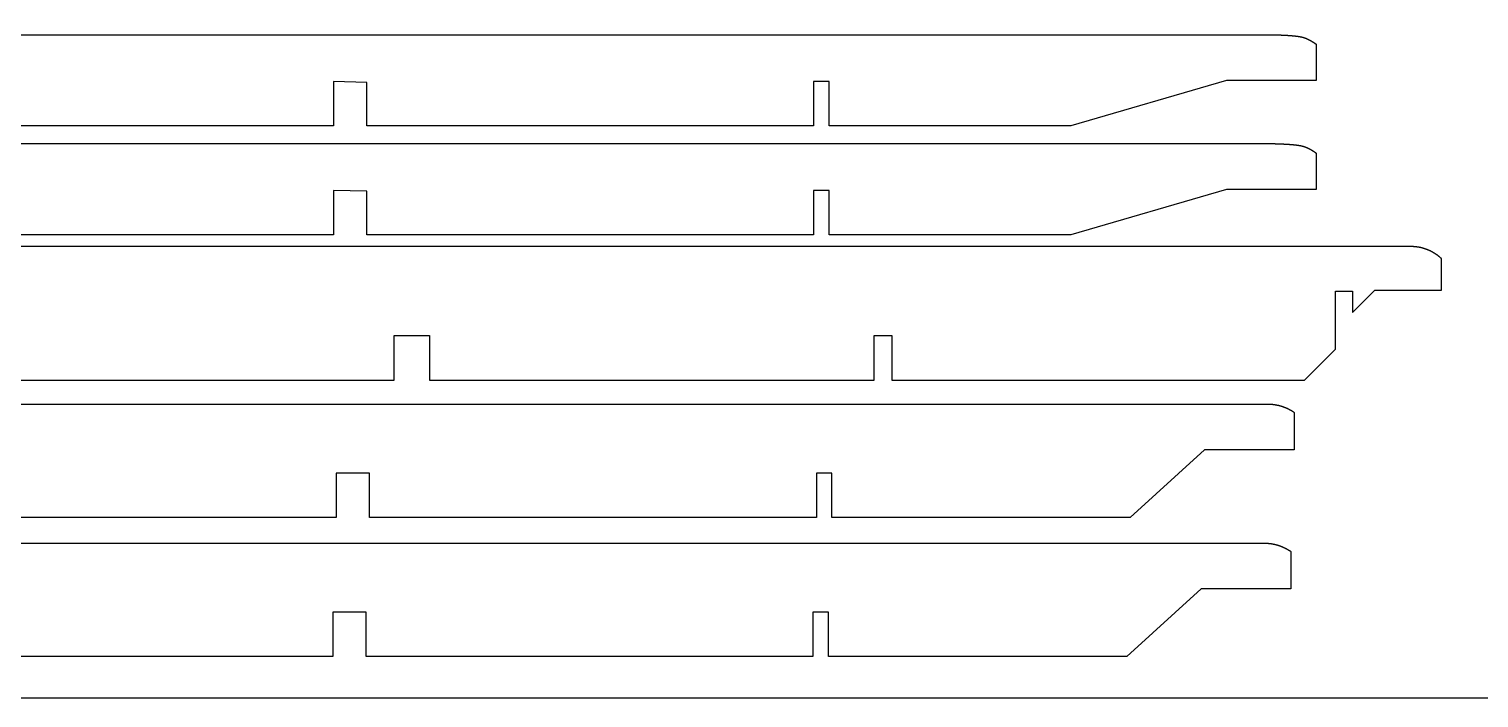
# Model space of a CAD drawing. Header units: inches. Extents: x -1514 to 1282, y -2074 to 286.
# Drawn here: x -535.99 to -503.37, y -668.26 to -653.21 of the extents above; entities that cross this region are included whole.
import ezdxf

# ---------------------------------------------------------------- set-up
doc = ezdxf.new("R2010")
doc.units = ezdxf.units.IN
doc.header["$LTSCALE"] = 0.1
doc.header["$MEASUREMENT"] = 0
doc.layers.add('pic', color=1, linetype='Continuous')

msp = doc.modelspace()

# ---------------------------------------------------------------- linework, layer by layer
at = {"color": 7, "linetype": 'Continuous', "lineweight": 25}
for points in [[(-570.3943, -653.34302), (-507.96514, -653.34302), (-507.96232, -653.3431), (-507.95987, -653.34318), (-507.95743, -653.34325), (-507.955, -653.34332), (-507.95257, -653.3434), (-507.95015, -653.34347), (-507.94773, -653.34354), (-507.94532, -653.34362), (-507.94292, -653.34369), (-507.94052, -653.34377), (-507.93813, -653.34384), (-507.93575, -653.34392), (-507.93337, -653.344), (-507.931, -653.34407), (-507.92863, -653.34415), (-507.92627, -653.34422), (-507.92391, -653.3443), (-507.92156, -653.34438), (-507.91922, -653.34445), (-507.91688, -653.34453), (-507.91455, -653.34461), (-507.91223, -653.34469), (-507.90991, -653.34476), (-507.90759, -653.34484), (-507.90528, -653.34492), (-507.90298, -653.345), (-507.90069, -653.34508), (-507.8984, -653.34516), (-507.89611, -653.34524), (-507.89383, -653.34531), (-507.89156, -653.34539), (-507.88929, -653.34547), (-507.88703, -653.34555), (-507.88478, -653.34563), (-507.88253, -653.34572), (-507.88029, -653.3458), (-507.87805, -653.34588), (-507.87582, -653.34596), (-507.87359, -653.34604), (-507.87137, -653.34612), (-507.86915, -653.3462), (-507.86695, -653.34629), (-507.86474, -653.34637), (-507.86254, -653.34645), (-507.86035, -653.34653), (-507.85817, -653.34662), (-507.85599, -653.3467), (-507.85381, -653.34678), (-507.85164, -653.34687), (-507.84948, -653.34695), (-507.84732, -653.34704), (-507.84517, -653.34712), (-507.84302, -653.34721), (-507.84088, -653.34729), (-507.83875, -653.34738), (-507.83662, -653.34746), (-507.83449, -653.34755), (-507.83237, -653.34763), (-507.83026, -653.34772), (-507.82815, -653.3478), (-507.82605, -653.34789), (-507.82395, -653.34798), (-507.82186, -653.34806), (-507.81978, -653.34815), (-507.8177, -653.34824), (-507.81562, -653.34833), (-507.81355, -653.34842), (-507.81149, -653.3485), (-507.80943, -653.34859), (-507.80738, -653.34868), (-507.80533, -653.34877), (-507.80329, -653.34886), (-507.80125, -653.34895), (-507.79922, -653.34904), (-507.7972, -653.34913), (-507.79518, -653.34922), (-507.79316, -653.34931), (-507.79115, -653.3494), (-507.78915, -653.34949), (-507.78715, -653.34958), (-507.78516, -653.34967), (-507.78317, -653.34976), (-507.78119, -653.34985), (-507.77921, -653.34994), (-507.77724, -653.35004), (-507.77527, -653.35013), (-507.77331, -653.35022), (-507.77135, -653.35031), (-507.7694, -653.35041), (-507.76746, -653.3505), (-507.76552, -653.35059), (-507.76358, -653.35069), (-507.76165, -653.35078), (-507.75973, -653.35088), (-507.75781, -653.35097), (-507.7559, -653.35107), (-507.75399, -653.35116), (-507.75208, -653.35126), (-507.75018, -653.35135), (-507.74829, -653.35145), (-507.7464, -653.35154), (-507.74452, -653.35164), (-507.74264, -653.35173), (-507.74077, -653.35183), (-507.7389, -653.35193), (-507.73704, -653.35202), (-507.73518, -653.35212), (-507.73333, -653.35222), (-507.73148, -653.35232), (-507.72964, -653.35241), (-507.7278, -653.35251), (-507.72597, -653.35261), (-507.72414, -653.35271), (-507.72232, -653.35281), (-507.7205, -653.35291), (-507.71869, -653.35301), (-507.71688, -653.35311), (-507.71508, -653.35321), (-507.71328, -653.35331), (-507.71149, -653.35341), (-507.7097, -653.35351), (-507.70792, -653.35361), (-507.70615, -653.35371), (-507.70437, -653.35381), (-507.70261, -653.35391), (-507.70084, -653.35401), (-507.69909, -653.35411), (-507.69733, -653.35422), (-507.69558, -653.35432), (-507.69384, -653.35442), (-507.6921, -653.35452), (-507.69037, -653.35463), (-507.68864, -653.35473), (-507.68692, -653.35483), (-507.6852, -653.35494), (-507.68349, -653.35504), (-507.68178, -653.35515), (-507.68007, -653.35525), (-507.67837, -653.35536), (-507.67668, -653.35546), (-507.67499, -653.35557), (-507.6733, -653.35567), (-507.67162, -653.35578), (-507.66995, -653.35588), (-507.66827, -653.35599), (-507.66661, -653.35609), (-507.66495, -653.3562), (-507.66329, -653.35631), (-507.66164, -653.35642), (-507.65999, -653.35652), (-507.65835, -653.35663), (-507.65671, -653.35674), (-507.65507, -653.35685), (-507.65345, -653.35695), (-507.65182, -653.35706), (-507.6502, -653.35717), (-507.64859, -653.35728), (-507.64698, -653.35739), (-507.64537, -653.3575), (-507.64377, -653.35761), (-507.64217, -653.35772), (-507.64058, -653.35783), (-507.63899, -653.35794), (-507.63741, -653.35805), (-507.63583, -653.35816), (-507.63426, -653.35827), (-507.63269, -653.35838), (-507.63112, -653.3585), (-507.62956, -653.35861), (-507.628, -653.35872), (-507.62645, -653.35883), (-507.6249, -653.35894), (-507.62336, -653.35906), (-507.62182, -653.35917), (-507.62029, -653.35928), (-507.61876, -653.3594), (-507.61724, -653.35951), (-507.61571, -653.35962), (-507.6142, -653.35974), (-507.61269, -653.35985), (-507.61118, -653.35997), (-507.60968, -653.36008), (-507.60818, -653.3602), (-507.60668, -653.36031), (-507.60519, -653.36043), (-507.60371, -653.36055), (-507.60223, -653.36066), (-507.60075, -653.36078), (-507.59928, -653.36089), (-507.59781, -653.36101), (-507.59634, -653.36113), (-507.59488, -653.36125), (-507.59343, -653.36136), (-507.59198, -653.36148), (-507.59053, -653.3616), (-507.58908, -653.36172), (-507.58765, -653.36184), (-507.58621, -653.36196), (-507.58478, -653.36207), (-507.58335, -653.36219), (-507.58193, -653.36231), (-507.58051, -653.36243), (-507.5791, -653.36255), (-507.57769, -653.36267), (-507.57629, -653.36279), (-507.57488, -653.36291), (-507.57349, -653.36304), (-507.57209, -653.36316), (-507.57071, -653.36328), (-507.56932, -653.3634), (-507.56794, -653.36352), (-507.56656, -653.36364), (-507.56519, -653.36377), (-507.56382, -653.36389), (-507.56246, -653.36401), (-507.5611, -653.36414), (-507.55974, -653.36426), (-507.55839, -653.36438), (-507.55704, -653.36451), (-507.55569, -653.36463), (-507.55435, -653.36476), (-507.55302, -653.36488), (-507.55168, -653.36501), (-507.55036, -653.36513), (-507.54903, -653.36526), (-507.54771, -653.36538), (-507.54639, -653.36551), (-507.54508, -653.36563), (-507.54377, -653.36576), (-507.54247, -653.36589), (-507.54116, -653.36601), (-507.53987, -653.36614), (-507.53857, -653.36627), (-507.53728, -653.3664), (-507.536, -653.36652), (-507.53472, -653.36665), (-507.53344, -653.36678), (-507.53216, -653.36691), (-507.53089, -653.36704), (-507.52963, -653.36717), (-507.52836, -653.3673), (-507.5271, -653.36743), (-507.52585, -653.36756), (-507.5246, -653.36769), (-507.52335, -653.36782), (-507.5221, -653.36795), (-507.52086, -653.36808), (-507.51963, -653.36821), (-507.51839, -653.36834), (-507.51716, -653.36847), (-507.51594, -653.36861), (-507.51472, -653.36874), (-507.5135, -653.36887), (-507.51228, -653.369), (-507.51107, -653.36914), (-507.50986, -653.36927), (-507.50866, -653.3694), (-507.50746, -653.36954), (-507.50626, -653.36967), (-507.50507, -653.3698), (-507.50388, -653.36994), (-507.5027, -653.37007), (-507.50151, -653.37021), (-507.50033, -653.37034), (-507.49916, -653.37048), (-507.49799, -653.37061), (-507.49682, -653.37075), (-507.49566, -653.37089), (-507.49449, -653.37102), (-507.49334, -653.37116), (-507.49218, -653.3713), (-507.49103, -653.37143), (-507.48989, -653.37157), (-507.48874, -653.37171), (-507.4876, -653.37185), (-507.48646, -653.37199), (-507.48533, -653.37212), (-507.4842, -653.37226), (-507.48308, -653.3724), (-507.48195, -653.37254), (-507.48083, -653.37268), (-507.47972, -653.37282), (-507.4786, -653.37296), (-507.47749, -653.3731), (-507.47639, -653.37324), (-507.47528, -653.37338), (-507.47419, -653.37352), (-507.47309, -653.37366), (-507.472, -653.37381), (-507.47091, -653.37395), (-507.46982, -653.37409), (-507.46874, -653.37423), (-507.46766, -653.37438), (-507.46658, -653.37452), (-507.46551, -653.37466), (-507.46444, -653.3748), (-507.46337, -653.37495), (-507.46231, -653.37509), (-507.46125, -653.37524), (-507.46019, -653.37538), (-507.45914, -653.37553), (-507.45809, -653.37567), (-507.45704, -653.37582), (-507.45599, -653.37596), (-507.45495, -653.37611), (-507.45392, -653.37625), (-507.45288, -653.3764), (-507.45185, -653.37655), (-507.45082, -653.37669), (-507.44979, -653.37684), (-507.44877, -653.37699), (-507.44775, -653.37713), (-507.44674, -653.37728), (-507.44572, -653.37743), (-507.44471, -653.37758), (-507.44371, -653.37773), (-507.4427, -653.37788), (-507.4417, -653.37803), (-507.4407, -653.37817), (-507.43971, -653.37832), (-507.43872, -653.37847), (-507.43773, -653.37862), (-507.43674, -653.37878), (-507.43576, -653.37893), (-507.43478, -653.37908), (-507.4338, -653.37923), (-507.43283, -653.37938), (-507.43186, -653.37953), (-507.43089, -653.37968), (-507.42992, -653.37984), (-507.42896, -653.37999), (-507.428, -653.38014), (-507.42704, -653.38029), (-507.42609, -653.38045), (-507.42514, -653.3806), (-507.42419, -653.38076), (-507.42325, -653.38091), (-507.4223, -653.38106), (-507.42137, -653.38122), (-507.42043, -653.38137), (-507.41949, -653.38153), (-507.41856, -653.38168), (-507.41764, -653.38184), (-507.41671, -653.382), (-507.41579, -653.38215), (-507.41487, -653.38231), (-507.41395, -653.38247), (-507.41304, -653.38262), (-507.41212, -653.38278), (-507.41121, -653.38294), (-507.41031, -653.3831), (-507.4094, -653.38326), (-507.4085, -653.38341), (-507.40761, -653.38357), (-507.40671, -653.38373), (-507.40582, -653.38389), (-507.40493, -653.38405), (-507.40404, -653.38421), (-507.40315, -653.38437), (-507.40227, -653.38453), (-507.40139, -653.38469), (-507.40052, -653.38485), (-507.39964, -653.38501), (-507.39877, -653.38518), (-507.3979, -653.38534), (-507.39703, -653.3855), (-507.39617, -653.38566), (-507.39531, -653.38582), (-507.39445, -653.38599), (-507.39359, -653.38615), (-507.39274, -653.38631), (-507.39189, -653.38648), (-507.39104, -653.38664), (-507.39019, -653.38681), (-507.38935, -653.38697), (-507.3885, -653.38714), (-507.38767, -653.3873), (-507.38683, -653.38747), (-507.38599, -653.38763), (-507.38516, -653.3878), (-507.38433, -653.38796), (-507.38351, -653.38813), (-507.38268, -653.3883), (-507.38186, -653.38847), (-507.38104, -653.38863), (-507.38022, -653.3888), (-507.37941, -653.38897), (-507.3786, -653.38914), (-507.37779, -653.3893), (-507.37698, -653.38947), (-507.37617, -653.38964), (-507.37537, -653.38981), (-507.37457, -653.38998), (-507.37377, -653.39015), (-507.37297, -653.39032), (-507.37218, -653.39049), (-507.37139, -653.39066), (-507.3706, -653.39083), (-507.36981, -653.391), (-507.36903, -653.39118), (-507.36824, -653.39135), (-507.36746, -653.39152), (-507.36668, -653.39169), (-507.36591, -653.39187), (-507.36514, -653.39204), (-507.36436, -653.39221), (-507.36359, -653.39239), (-507.36283, -653.39256), (-507.36206, -653.39273), (-507.3613, -653.39291), (-507.36054, -653.39308), (-507.35978, -653.39326), (-507.35902, -653.39343), (-507.35827, -653.39361), (-507.35752, -653.39378), (-507.35677, -653.39396), (-507.35602, -653.39414), (-507.35527, -653.39431), (-507.35453, -653.39449), (-507.35379, -653.39467), (-507.35305, -653.39485), (-507.35231, -653.39502), (-507.35156, -653.3952), (-507.35083, -653.39538), (-507.3501, -653.39556), (-507.34937, -653.39574), (-507.34864, -653.39592), (-507.34791, -653.3961), (-507.34719, -653.39628), (-507.34647, -653.39646), (-507.34575, -653.39664), (-507.34503, -653.39682), (-507.34432, -653.397), (-507.3436, -653.39718), (-507.34289, -653.39736), (-507.34218, -653.39755), (-507.34147, -653.39773), (-507.34077, -653.39791), (-507.34006, -653.39809), (-507.33936, -653.39828), (-507.33866, -653.39846), (-507.33796, -653.39864), (-507.33726, -653.39883), (-507.33657, -653.39901), (-507.33588, -653.3992), (-507.33518, -653.39938), (-507.33449, -653.39957), (-507.33381, -653.39975), (-507.33312, -653.39994), (-507.33244, -653.40012), (-507.33176, -653.40031), (-507.33108, -653.40049), (-507.3304, -653.40068), (-507.32972, -653.40087), (-507.32904, -653.40106), (-507.32837, -653.40124), (-507.3277, -653.40143), (-507.32703, -653.40162), (-507.32636, -653.40181), (-507.3257, -653.402), (-507.32503, -653.40219), (-507.32437, -653.40237), (-507.32371, -653.40256), (-507.32305, -653.40275), (-507.32239, -653.40294), (-507.32173, -653.40313), (-507.32108, -653.40333), (-507.32043, -653.40352), (-507.31977, -653.40371), (-507.31912, -653.4039), (-507.31848, -653.40409), (-507.31783, -653.40428), (-507.31719, -653.40448), (-507.31654, -653.40467), (-507.3159, -653.40486), (-507.31526, -653.40505), (-507.31462, -653.40525), (-507.31399, -653.40544), (-507.31335, -653.40564), (-507.31271, -653.40583), (-507.31145, -653.40622), (-507.3102, -653.40661), (-507.30894, -653.407), (-507.3077, -653.4074), (-507.30646, -653.40779), (-507.30523, -653.40819), (-507.304, -653.40858), (-507.30278, -653.40898), (-507.30156, -653.40938), (-507.30035, -653.40978), (-507.29915, -653.41018), (-507.29795, -653.41058), (-507.29675, -653.41098), (-507.29556, -653.41139), (-507.29438, -653.41179), (-507.2932, -653.4122), (-507.29202, -653.41261), (-507.29086, -653.41301), (-507.28969, -653.41342), (-507.28853, -653.41383), (-507.28738, -653.41425), (-507.28623, -653.41466), (-507.28509, -653.41507), (-507.28395, -653.41549), (-507.28281, -653.4159), (-507.28168, -653.41632), (-507.28055, -653.41674), (-507.27943, -653.41716), (-507.27831, -653.41758), (-507.2772, -653.418), (-507.27609, -653.41842), (-507.27498, -653.41884), (-507.27388, -653.41926), (-507.27278, -653.41969), (-507.27169, -653.42012), (-507.2706, -653.42054), (-507.26952, -653.42097), (-507.26843, -653.4214), (-507.26735, -653.42183), (-507.26628, -653.42226), (-507.26521, -653.42269), (-507.26414, -653.42312), (-507.26308, -653.42356), (-507.26201, -653.42399), (-507.26096, -653.42443), (-507.2599, -653.42486), (-507.25885, -653.4253), (-507.2578, -653.42574), (-507.25675, -653.42618), (-507.25571, -653.42662), (-507.25467, -653.42706), (-507.25363, -653.4275), (-507.2526, -653.42794), (-507.25157, -653.42838), (-507.25054, -653.42883), (-507.24951, -653.42927), (-507.24849, -653.42972), (-507.24747, -653.43016), (-507.24645, -653.43061), (-507.24543, -653.43106), (-507.24441, -653.43151), (-507.2434, -653.43196), (-507.24239, -653.43241), (-507.24137, -653.43286), (-507.23937, -653.43377), (-507.23736, -653.43467), (-507.23536, -653.43559), (-507.23338, -653.4365), (-507.23287, -653.43673), (-507.23237, -653.43696), (-507.23136, -653.43743), (-507.22936, -653.43835), (-507.22736, -653.43929), (-507.22536, -653.44023), (-507.22336, -653.44117), (-507.22137, -653.44212), (-507.21937, -653.44307), (-507.21738, -653.44403), (-507.21539, -653.44499), (-507.2134, -653.44595), (-507.21142, -653.44692), (-507.20943, -653.4479), (-507.20745, -653.44887), (-507.20547, -653.44986), (-507.20349, -653.45085), (-507.20151, -653.45184), (-507.19954, -653.45283), (-507.19757, -653.45383), (-507.1956, -653.45484), (-507.19363, -653.45585), (-507.19166, -653.45686), (-507.1897, -653.45788), (-507.18774, -653.4589), (-507.18578, -653.45993), (-507.18382, -653.46096), (-507.18186, -653.46199), (-507.17991, -653.46303), (-507.17796, -653.46408), (-507.17601, -653.46512), (-507.17406, -653.46618), (-507.17212, -653.46723), (-507.17018, -653.46829), (-507.16824, -653.46936), (-507.1663, -653.47043), (-507.16436, -653.4715), (-507.16243, -653.47258), (-507.1605, -653.47366), (-507.15857, -653.47475), (-507.15664, -653.47584), (-507.15472, -653.47693), (-507.1528, -653.47803), (-507.15088, -653.47914), (-507.14896, -653.48024), (-507.14705, -653.48135), (-507.14513, -653.48247), (-507.14322, -653.48359), (-507.14132, -653.48471), (-507.13941, -653.48584), (-507.13751, -653.48697), (-507.13561, -653.48811), (-507.13371, -653.48925), (-507.13181, -653.49039), (-507.12992, -653.49154), (-507.12803, -653.4927), (-507.12614, -653.49385), (-507.12426, -653.49501), (-507.12238, -653.49618), (-507.1205, -653.49735), (-507.11862, -653.49852), (-507.11674, -653.4997), (-507.11487, -653.50088), (-507.113, -653.50206), (-507.11113, -653.50325), (-507.10927, -653.50445), (-507.10741, -653.50564), (-507.10555, -653.50685), (-507.10369, -653.50805), (-507.10184, -653.50926), (-507.09999, -653.51047), (-507.09814, -653.51169), (-507.09629, -653.51291), (-507.09445, -653.51414), (-507.09261, -653.51537), (-507.09077, -653.5166), (-507.08894, -653.51784), (-507.08711, -653.51908), (-507.08528, -653.52032), (-507.08345, -653.52157), (-507.08163, -653.52282), (-507.07981, -653.52408), (-507.07799, -653.52534), (-507.07617, -653.52661), (-507.07436, -653.52787), (-507.07255, -653.52915), (-507.07075, -653.53042), (-507.06894, -653.5317), (-507.06714, -653.53299), (-507.06535, -653.53427), (-507.06355, -653.53557), (-507.06176, -653.53686), (-507.05997, -653.53816), (-507.05819, -653.53946), (-507.0564, -653.54077), (-507.05462, -653.54208), (-507.05285, -653.5434), (-507.05107, -653.54471), (-507.0493, -653.54604), (-507.04754, -653.54736), (-507.04577, -653.54869), (-507.03412, -653.55751), (-507.03412, -654.37302), (-509.05555, -654.37302), (-512.5543, -655.39302), (-517.99051, -655.39302), (-517.99051, -654.39302), (-518.34051, -654.39302), (-518.34051, -655.39302), (-528.39051, -655.39302), (-528.39051, -654.41277), (-529.14051, -654.39366), (-529.14051, -655.39302), (-539.00475, -655.39302)], [(-570.3943, -655.7917), (-507.96514, -655.7917), (-507.96232, -655.79179), (-507.95987, -655.79186), (-507.95743, -655.79193), (-507.955, -655.79201), (-507.95257, -655.79208), (-507.95015, -655.79215), (-507.94773, -655.79223), (-507.94532, -655.7923), (-507.94292, -655.79238), (-507.94052, -655.79245), (-507.93813, -655.79253), (-507.93575, -655.7926), (-507.93337, -655.79268), (-507.931, -655.79275), (-507.92863, -655.79283), (-507.92627, -655.79291), (-507.92391, -655.79298), (-507.92156, -655.79306), (-507.91922, -655.79314), (-507.91688, -655.79321), (-507.91455, -655.79329), (-507.91223, -655.79337), (-507.90991, -655.79345), (-507.90759, -655.79352), (-507.90528, -655.7936), (-507.90298, -655.79368), (-507.90069, -655.79376), (-507.8984, -655.79384), (-507.89611, -655.79392), (-507.89383, -655.794), (-507.89156, -655.79408), (-507.88929, -655.79416), (-507.88703, -655.79424), (-507.88478, -655.79432), (-507.88253, -655.7944), (-507.88029, -655.79448), (-507.87805, -655.79456), (-507.87582, -655.79464), (-507.87359, -655.79472), (-507.87137, -655.7948), (-507.86915, -655.79489), (-507.86695, -655.79497), (-507.86474, -655.79505), (-507.86254, -655.79513), (-507.86035, -655.79522), (-507.85817, -655.7953), (-507.85599, -655.79538), (-507.85381, -655.79547), (-507.85164, -655.79555), (-507.84948, -655.79563), (-507.84732, -655.79572), (-507.84517, -655.7958), (-507.84302, -655.79589), (-507.84088, -655.79597), (-507.83875, -655.79606), (-507.83662, -655.79614), (-507.83449, -655.79623), (-507.83237, -655.79631), (-507.83026, -655.7964), (-507.82815, -655.79649), (-507.82605, -655.79657), (-507.82395, -655.79666), (-507.82186, -655.79675), (-507.81978, -655.79683), (-507.8177, -655.79692), (-507.81562, -655.79701), (-507.81355, -655.7971), (-507.81149, -655.79719), (-507.80943, -655.79727), (-507.80738, -655.79736), (-507.80533, -655.79745), (-507.80329, -655.79754), (-507.80125, -655.79763), (-507.79922, -655.79772), (-507.7972, -655.79781), (-507.79518, -655.7979), (-507.79316, -655.79799), (-507.79115, -655.79808), (-507.78915, -655.79817), (-507.78715, -655.79826), (-507.78516, -655.79835), (-507.78317, -655.79844), (-507.78119, -655.79854), (-507.77921, -655.79863), (-507.77724, -655.79872), (-507.77527, -655.79881), (-507.77331, -655.7989), (-507.77135, -655.799), (-507.7694, -655.79909), (-507.76746, -655.79918), (-507.76552, -655.79928), (-507.76358, -655.79937), (-507.76165, -655.79946), (-507.75973, -655.79956), (-507.75781, -655.79965), (-507.7559, -655.79975), (-507.75399, -655.79984), (-507.75208, -655.79994), (-507.75018, -655.80003), (-507.74829, -655.80013), (-507.7464, -655.80022), (-507.74452, -655.80032), (-507.74264, -655.80042), (-507.74077, -655.80051), (-507.7389, -655.80061), (-507.73704, -655.80071), (-507.73518, -655.8008), (-507.73333, -655.8009), (-507.73148, -655.801), (-507.72964, -655.8011), (-507.7278, -655.8012), (-507.72597, -655.80129), (-507.72414, -655.80139), (-507.72232, -655.80149), (-507.7205, -655.80159), (-507.71869, -655.80169), (-507.71688, -655.80179), (-507.71508, -655.80189), (-507.71328, -655.80199), (-507.71149, -655.80209), (-507.7097, -655.80219), (-507.70792, -655.80229), (-507.70615, -655.80239), (-507.70437, -655.80249), (-507.70261, -655.80259), (-507.70084, -655.8027), (-507.69909, -655.8028), (-507.69733, -655.8029), (-507.69558, -655.803), (-507.69384, -655.8031), (-507.6921, -655.80321), (-507.69037, -655.80331), (-507.68864, -655.80341), (-507.68692, -655.80352), (-507.6852, -655.80362), (-507.68349, -655.80372), (-507.68178, -655.80383), (-507.68007, -655.80393), (-507.67837, -655.80404), (-507.67668, -655.80414), (-507.67499, -655.80425), (-507.6733, -655.80435), (-507.67162, -655.80446), (-507.66995, -655.80457), (-507.66827, -655.80467), (-507.66661, -655.80478), (-507.66495, -655.80488), (-507.66329, -655.80499), (-507.66164, -655.8051), (-507.65999, -655.80521), (-507.65835, -655.80531), (-507.65671, -655.80542), (-507.65507, -655.80553), (-507.65345, -655.80564), (-507.65182, -655.80575), (-507.6502, -655.80585), (-507.64859, -655.80596), (-507.64698, -655.80607), (-507.64537, -655.80618), (-507.64377, -655.80629), (-507.64217, -655.8064), (-507.64058, -655.80651), (-507.63899, -655.80662), (-507.63741, -655.80673), (-507.63583, -655.80684), (-507.63426, -655.80695), (-507.63269, -655.80707), (-507.63112, -655.80718), (-507.62956, -655.80729), (-507.628, -655.8074), (-507.62645, -655.80751), (-507.6249, -655.80763), (-507.62336, -655.80774), (-507.62182, -655.80785), (-507.62029, -655.80797), (-507.61876, -655.80808), (-507.61724, -655.80819), (-507.61571, -655.80831), (-507.6142, -655.80842), (-507.61269, -655.80854), (-507.61118, -655.80865), (-507.60968, -655.80877), (-507.60818, -655.80888), (-507.60668, -655.809), (-507.60519, -655.80911), (-507.60371, -655.80923), (-507.60223, -655.80934), (-507.60075, -655.80946), (-507.59928, -655.80958), (-507.59781, -655.80969), (-507.59634, -655.80981), (-507.59488, -655.80993), (-507.59343, -655.81005), (-507.59198, -655.81016), (-507.59053, -655.81028), (-507.58908, -655.8104), (-507.58765, -655.81052), (-507.58621, -655.81064), (-507.58478, -655.81076), (-507.58335, -655.81088), (-507.58193, -655.811), (-507.58051, -655.81112), (-507.5791, -655.81124), (-507.57769, -655.81136), (-507.57629, -655.81148), (-507.57488, -655.8116), (-507.57349, -655.81172), (-507.57209, -655.81184), (-507.57071, -655.81196), (-507.56932, -655.81208), (-507.56794, -655.81221), (-507.56656, -655.81233), (-507.56519, -655.81245), (-507.56382, -655.81257), (-507.56246, -655.8127), (-507.5611, -655.81282), (-507.55974, -655.81294), (-507.55839, -655.81307), (-507.55704, -655.81319), (-507.55569, -655.81331), (-507.55435, -655.81344), (-507.55302, -655.81356), (-507.55168, -655.81369), (-507.55036, -655.81381), (-507.54903, -655.81394), (-507.54771, -655.81406), (-507.54639, -655.81419), (-507.54508, -655.81432), (-507.54377, -655.81444), (-507.54247, -655.81457), (-507.54116, -655.8147), (-507.53987, -655.81482), (-507.53857, -655.81495), (-507.53728, -655.81508), (-507.536, -655.81521), (-507.53472, -655.81534), (-507.53344, -655.81546), (-507.53216, -655.81559), (-507.53089, -655.81572), (-507.52963, -655.81585), (-507.52836, -655.81598), (-507.5271, -655.81611), (-507.52585, -655.81624), (-507.5246, -655.81637), (-507.52335, -655.8165), (-507.5221, -655.81663), (-507.52086, -655.81676), (-507.51963, -655.81689), (-507.51839, -655.81702), (-507.51716, -655.81716), (-507.51594, -655.81729), (-507.51472, -655.81742), (-507.5135, -655.81755), (-507.51228, -655.81769), (-507.51107, -655.81782), (-507.50986, -655.81795), (-507.50866, -655.81808), (-507.50746, -655.81822), (-507.50626, -655.81835), (-507.50507, -655.81849), (-507.50388, -655.81862), (-507.5027, -655.81876), (-507.50151, -655.81889), (-507.50033, -655.81903), (-507.49916, -655.81916), (-507.49799, -655.8193), (-507.49682, -655.81943), (-507.49566, -655.81957), (-507.49449, -655.81971), (-507.49334, -655.81984), (-507.49218, -655.81998), (-507.49103, -655.82012), (-507.48989, -655.82025), (-507.48874, -655.82039), (-507.4876, -655.82053), (-507.48646, -655.82067), (-507.48533, -655.82081), (-507.4842, -655.82095), (-507.48308, -655.82108), (-507.48195, -655.82122), (-507.48083, -655.82136), (-507.47972, -655.8215), (-507.4786, -655.82164), (-507.47749, -655.82178), (-507.47639, -655.82192), (-507.47528, -655.82206), (-507.47419, -655.82221), (-507.47309, -655.82235), (-507.472, -655.82249), (-507.47091, -655.82263), (-507.46982, -655.82277), (-507.46874, -655.82292), (-507.46766, -655.82306), (-507.46658, -655.8232), (-507.46551, -655.82334), (-507.46444, -655.82349), (-507.46337, -655.82363), (-507.46231, -655.82377), (-507.46125, -655.82392), (-507.46019, -655.82406), (-507.45914, -655.82421), (-507.45809, -655.82435), (-507.45704, -655.8245), (-507.45599, -655.82464), (-507.45495, -655.82479), (-507.45392, -655.82494), (-507.45288, -655.82508), (-507.45185, -655.82523), (-507.45082, -655.82538), (-507.44979, -655.82552), (-507.44877, -655.82567), (-507.44775, -655.82582), (-507.44674, -655.82596), (-507.44572, -655.82611), (-507.44471, -655.82626), (-507.44371, -655.82641), (-507.4427, -655.82656), (-507.4417, -655.82671), (-507.4407, -655.82686), (-507.43971, -655.82701), (-507.43872, -655.82716), (-507.43773, -655.82731), (-507.43674, -655.82746), (-507.43576, -655.82761), (-507.43478, -655.82776), (-507.4338, -655.82791), (-507.43283, -655.82806), (-507.43186, -655.82821), (-507.43089, -655.82837), (-507.42992, -655.82852), (-507.42896, -655.82867), (-507.428, -655.82882), (-507.42704, -655.82898), (-507.42609, -655.82913), (-507.42514, -655.82928), (-507.42419, -655.82944), (-507.42325, -655.82959), (-507.4223, -655.82975), (-507.42137, -655.8299), (-507.42043, -655.83006), (-507.41949, -655.83021), (-507.41856, -655.83037), (-507.41764, -655.83052), (-507.41671, -655.83068), (-507.41579, -655.83084), (-507.41487, -655.83099), (-507.41395, -655.83115), (-507.41304, -655.83131), (-507.41212, -655.83146), (-507.41121, -655.83162), (-507.41031, -655.83178), (-507.4094, -655.83194), (-507.4085, -655.8321), (-507.40761, -655.83226), (-507.40671, -655.83241), (-507.40582, -655.83257), (-507.40493, -655.83273), (-507.40404, -655.83289), (-507.40315, -655.83305), (-507.40227, -655.83321), (-507.40139, -655.83337), (-507.40052, -655.83354), (-507.39964, -655.8337), (-507.39877, -655.83386), (-507.3979, -655.83402), (-507.39703, -655.83418), (-507.39617, -655.83434), (-507.39531, -655.83451), (-507.39445, -655.83467), (-507.39359, -655.83483), (-507.39274, -655.835), (-507.39189, -655.83516), (-507.39104, -655.83532), (-507.39019, -655.83549), (-507.38935, -655.83565), (-507.3885, -655.83582), (-507.38767, -655.83598), (-507.38683, -655.83615), (-507.38599, -655.83632), (-507.38516, -655.83648), (-507.38433, -655.83665), (-507.38351, -655.83681), (-507.38268, -655.83698), (-507.38186, -655.83715), (-507.38104, -655.83732), (-507.38022, -655.83748), (-507.37941, -655.83765), (-507.3786, -655.83782), (-507.37779, -655.83799), (-507.37698, -655.83816), (-507.37617, -655.83833), (-507.37537, -655.83849), (-507.37457, -655.83866), (-507.37377, -655.83883), (-507.37297, -655.839), (-507.37218, -655.83917), (-507.37139, -655.83935), (-507.3706, -655.83952), (-507.36981, -655.83969), (-507.36903, -655.83986), (-507.36824, -655.84003), (-507.36746, -655.8402), (-507.36668, -655.84038), (-507.36591, -655.84055), (-507.36514, -655.84072), (-507.36436, -655.84089), (-507.36359, -655.84107), (-507.36283, -655.84124), (-507.36206, -655.84142), (-507.3613, -655.84159), (-507.36054, -655.84177), (-507.35978, -655.84194), (-507.35902, -655.84212), (-507.35827, -655.84229), (-507.35752, -655.84247), (-507.35677, -655.84264), (-507.35602, -655.84282), (-507.35527, -655.843), (-507.35453, -655.84317), (-507.35379, -655.84335), (-507.35305, -655.84353), (-507.35231, -655.84371), (-507.35156, -655.84389), (-507.35083, -655.84407), (-507.3501, -655.84424), (-507.34937, -655.84442), (-507.34864, -655.8446), (-507.34791, -655.84478), (-507.34719, -655.84496), (-507.34647, -655.84514), (-507.34575, -655.84532), (-507.34503, -655.8455), (-507.34432, -655.84568), (-507.3436, -655.84587), (-507.34289, -655.84605), (-507.34218, -655.84623), (-507.34147, -655.84641), (-507.34077, -655.84659), (-507.34006, -655.84678), (-507.33936, -655.84696), (-507.33866, -655.84714), (-507.33796, -655.84733), (-507.33726, -655.84751), (-507.33657, -655.84769), (-507.33588, -655.84788), (-507.33518, -655.84806), (-507.33449, -655.84825), (-507.33381, -655.84843), (-507.33312, -655.84862), (-507.33244, -655.8488), (-507.33176, -655.84899), (-507.33108, -655.84918), (-507.3304, -655.84936), (-507.32972, -655.84955), (-507.32904, -655.84974), (-507.32837, -655.84993), (-507.3277, -655.85011), (-507.32703, -655.8503), (-507.32636, -655.85049), (-507.3257, -655.85068), (-507.32503, -655.85087), (-507.32437, -655.85106), (-507.32371, -655.85125), (-507.32305, -655.85144), (-507.32239, -655.85163), (-507.32173, -655.85182), (-507.32108, -655.85201), (-507.32043, -655.8522), (-507.31977, -655.85239), (-507.31912, -655.85258), (-507.31848, -655.85277), (-507.31783, -655.85297), (-507.31719, -655.85316), (-507.31654, -655.85335), (-507.3159, -655.85354), (-507.31526, -655.85374), (-507.31462, -655.85393), (-507.31399, -655.85412), (-507.31335, -655.85432), (-507.31271, -655.85452), (-507.31145, -655.8549), (-507.3102, -655.85529), (-507.30894, -655.85569), (-507.3077, -655.85608), (-507.30646, -655.85647), (-507.30523, -655.85687), (-507.304, -655.85726), (-507.30278, -655.85766), (-507.30156, -655.85806), (-507.30035, -655.85846), (-507.29915, -655.85886), (-507.29795, -655.85926), (-507.29675, -655.85967), (-507.29556, -655.86007), (-507.29438, -655.86047), (-507.2932, -655.86088), (-507.29202, -655.86129), (-507.29086, -655.8617), (-507.28969, -655.86211), (-507.28853, -655.86252), (-507.28738, -655.86293), (-507.28623, -655.86334), (-507.28509, -655.86375), (-507.28395, -655.86417), (-507.28281, -655.86458), (-507.28168, -655.865), (-507.28055, -655.86542), (-507.27943, -655.86584), (-507.27831, -655.86626), (-507.2772, -655.86668), (-507.27609, -655.8671), (-507.27498, -655.86752), (-507.27388, -655.86795), (-507.27278, -655.86837), (-507.27169, -655.8688), (-507.2706, -655.86922), (-507.26952, -655.86965), (-507.26843, -655.87008), (-507.26735, -655.87051), (-507.26628, -655.87094), (-507.26521, -655.87137), (-507.26414, -655.87181), (-507.26308, -655.87224), (-507.26201, -655.87267), (-507.26096, -655.87311), (-507.2599, -655.87354), (-507.25885, -655.87398), (-507.2578, -655.87442), (-507.25675, -655.87486), (-507.25571, -655.8753), (-507.25467, -655.87574), (-507.25363, -655.87618), (-507.2526, -655.87662), (-507.25157, -655.87707), (-507.25054, -655.87751), (-507.24951, -655.87795), (-507.24849, -655.8784), (-507.24747, -655.87885), (-507.24645, -655.87929), (-507.24543, -655.87974), (-507.24441, -655.88019), (-507.2434, -655.88064), (-507.24239, -655.88109), (-507.24137, -655.88155), (-507.23937, -655.88245), (-507.23736, -655.88336), (-507.23536, -655.88427), (-507.23338, -655.88518), (-507.23287, -655.88541), (-507.23237, -655.88564), (-507.23136, -655.88611), (-507.22936, -655.88704), (-507.22736, -655.88797), (-507.22536, -655.88891), (-507.22336, -655.88985), (-507.22137, -655.8908), (-507.21937, -655.89175), (-507.21738, -655.89271), (-507.21539, -655.89367), (-507.2134, -655.89463), (-507.21142, -655.8956), (-507.20943, -655.89658), (-507.20745, -655.89756), (-507.20547, -655.89854), (-507.20349, -655.89953), (-507.20151, -655.90052), (-507.19954, -655.90152), (-507.19757, -655.90252), (-507.1956, -655.90352), (-507.19363, -655.90453), (-507.19166, -655.90554), (-507.1897, -655.90656), (-507.18774, -655.90758), (-507.18578, -655.90861), (-507.18382, -655.90964), (-507.18186, -655.91068), (-507.17991, -655.91172), (-507.17796, -655.91276), (-507.17601, -655.91381), (-507.17406, -655.91486), (-507.17212, -655.91592), (-507.17018, -655.91698), (-507.16824, -655.91804), (-507.1663, -655.91911), (-507.16436, -655.92019), (-507.16243, -655.92126), (-507.1605, -655.92235), (-507.15857, -655.92343), (-507.15664, -655.92452), (-507.15472, -655.92562), (-507.1528, -655.92672), (-507.15088, -655.92782), (-507.14896, -655.92893), (-507.14705, -655.93004), (-507.14513, -655.93115), (-507.14322, -655.93227), (-507.14132, -655.9334), (-507.13941, -655.93452), (-507.13751, -655.93566), (-507.13561, -655.93679), (-507.13371, -655.93793), (-507.13181, -655.93908), (-507.12992, -655.94023), (-507.12803, -655.94138), (-507.12614, -655.94254), (-507.12426, -655.9437), (-507.12238, -655.94486), (-507.1205, -655.94603), (-507.11862, -655.9472), (-507.11674, -655.94838), (-507.11487, -655.94956), (-507.113, -655.95075), (-507.11113, -655.95194), (-507.10927, -655.95313), (-507.10741, -655.95433), (-507.10555, -655.95553), (-507.10369, -655.95673), (-507.10184, -655.95794), (-507.09999, -655.95916), (-507.09814, -655.96037), (-507.09629, -655.96159), (-507.09445, -655.96282), (-507.09261, -655.96405), (-507.09077, -655.96528), (-507.08894, -655.96652), (-507.08711, -655.96776), (-507.08528, -655.96901), (-507.08345, -655.97025), (-507.08163, -655.97151), (-507.07981, -655.97276), (-507.07799, -655.97402), (-507.07617, -655.97529), (-507.07436, -655.97656), (-507.07255, -655.97783), (-507.07075, -655.97911), (-507.06894, -655.98039), (-507.06714, -655.98167), (-507.06535, -655.98296), (-507.06355, -655.98425), (-507.06176, -655.98554), (-507.05997, -655.98684), (-507.05819, -655.98815), (-507.0564, -655.98945), (-507.05462, -655.99076), (-507.05285, -655.99208), (-507.05107, -655.9934), (-507.0493, -655.99472), (-507.04754, -655.99604), (-507.04577, -655.99737), (-507.03412, -656.00619), (-507.03412, -656.8217), (-509.05555, -656.8217), (-512.5543, -657.8417), (-517.99051, -657.8417), (-517.99051, -656.8417), (-518.34051, -656.8417), (-518.34051, -657.8417), (-528.39051, -657.8417), (-528.39051, -656.86145), (-529.14051, -656.84235), (-529.14051, -657.8417), (-539.00475, -657.8417)], [(-547.80856, -661.1067), (-527.78008, -661.1067), (-527.78008, -660.1067), (-526.98008, -660.1067), (-526.98008, -661.1067), (-516.98008, -661.1067), (-516.98008, -660.1067), (-516.58008, -660.1067), (-516.58008, -661.1067), (-507.29662, -661.1067), (-506.60009, -660.41017), (-506.60009, -659.1067), (-506.22058, -659.1067), (-506.21839, -659.58672), (-505.71839, -659.08672), (-504.21839, -659.08672), (-504.21839, -658.37745), (-504.22262, -658.37346), (-504.22688, -658.36949), (-504.23116, -658.36554), (-504.23546, -658.36162), (-504.23979, -658.35773), (-504.24415, -658.35385), (-504.24853, -658.35001), (-504.25294, -658.34618), (-504.25737, -658.34239), (-504.26182, -658.33861), (-504.2663, -658.33487), (-504.2708, -658.33115), (-504.27533, -658.32745), (-504.27988, -658.32378), (-504.28445, -658.32014), (-504.28904, -658.31652), (-504.29366, -658.31293), (-504.2983, -658.30937), (-504.30296, -658.30583), (-504.30764, -658.30232), (-504.31234, -658.29884), (-504.31707, -658.29538), (-504.32181, -658.29195), (-504.32658, -658.28855), (-504.33136, -658.28518), (-504.33617, -658.28183), (-504.341, -658.27852), (-504.34584, -658.27523), (-504.3507, -658.27197), (-504.35559, -658.26873), (-504.36049, -658.26553), (-504.36541, -658.26236), (-504.37035, -658.25921), (-504.37531, -658.2561), (-504.38028, -658.25301), (-504.38527, -658.24996), (-504.39028, -658.24693), (-504.39531, -658.24393), (-504.40035, -658.24097), (-504.40541, -658.23803), (-504.41049, -658.23513), (-504.41558, -658.23225), (-504.42068, -658.22941), (-504.42581, -658.2266), (-504.43095, -658.22381), (-504.4361, -658.22106), (-504.44127, -658.21834), (-504.44645, -658.21566), (-504.45164, -658.213), (-504.45685, -658.21038), (-504.46208, -658.20779), (-504.46731, -658.20523), (-504.47256, -658.2027), (-504.47782, -658.20021), (-504.4831, -658.19775), (-504.48839, -658.19532), (-504.49369, -658.19293), (-504.499, -658.19056), (-504.50433, -658.18823), (-504.50968, -658.18593), (-504.51505, -658.18366), (-504.52043, -658.18143), (-504.52582, -658.17922), (-504.53123, -658.17705), (-504.53666, -658.1749), (-504.5421, -658.17279), (-504.54756, -658.17071), (-504.55302, -658.16866), (-504.55851, -658.16665), (-504.564, -658.16466), (-504.56951, -658.16271), (-504.57503, -658.16079), (-504.58057, -658.1589), (-504.58611, -658.15705), (-504.59167, -658.15522), (-504.59724, -658.15343), (-504.60282, -658.15168), (-504.60842, -658.14995), (-504.61402, -658.14826), (-504.61963, -658.1466), (-504.62526, -658.14497), (-504.63089, -658.14337), (-504.63653, -658.14181), (-504.64219, -658.14028), (-504.64785, -658.13879), (-504.65352, -658.13732), (-504.6592, -658.1359), (-504.66489, -658.1345), (-504.67058, -658.13314), (-504.67628, -658.13181), (-504.68199, -658.13051), (-504.68771, -658.12925), (-504.69343, -658.12802), (-504.69916, -658.12683), (-504.70489, -658.12567), (-504.71064, -658.12454), (-504.71638, -658.12345), (-504.72213, -658.12239), (-504.72789, -658.12137), (-504.73365, -658.12037), (-504.73942, -658.11942), (-504.74519, -658.1185), (-504.75096, -658.11761), (-504.75673, -658.11676), (-504.76251, -658.11594), (-504.7683, -658.11516), (-504.77408, -658.11441), (-504.77987, -658.11369), (-504.78566, -658.11302), (-504.79145, -658.11237), (-504.79724, -658.11176), (-504.80303, -658.11119), (-504.80882, -658.11065), (-504.81172, -658.1104), (-504.81317, -658.11027), (-504.81464, -658.11015), (-504.82052, -658.10967), (-504.82639, -658.10923), (-504.83227, -658.10883), (-504.83816, -658.10846), (-504.84404, -658.10812), (-504.84993, -658.10782), (-504.85582, -658.10756), (-504.86171, -658.10733), (-504.8676, -658.10714), (-504.8735, -658.10698), (-504.87939, -658.10686), (-504.88528, -658.10677), (-504.89118, -658.10672), (-504.89707, -658.1067), (-570.69158, -658.1067)], [(-570.11436, -661.64818), (-508.12272, -661.64818), (-508.11795, -661.64819), (-508.11315, -661.64823), (-508.10835, -661.64828), (-508.10355, -661.64836), (-508.09875, -661.64846), (-508.09394, -661.64859), (-508.08914, -661.64873), (-508.08433, -661.6489), (-508.07953, -661.64909), (-508.07472, -661.64931), (-508.06992, -661.64954), (-508.06511, -661.6498), (-508.06031, -661.65008), (-508.0555, -661.65039), (-508.0507, -661.65071), (-508.04589, -661.65106), (-508.04109, -661.65143), (-508.03629, -661.65182), (-508.03149, -661.65224), (-508.02669, -661.65267), (-508.02189, -661.65313), (-508.01709, -661.65361), (-508.01229, -661.65411), (-508.0075, -661.65464), (-508.00271, -661.65519), (-507.99792, -661.65576), (-507.99313, -661.65635), (-507.98834, -661.65696), (-507.98356, -661.6576), (-507.97878, -661.65825), (-507.974, -661.65893), (-507.96923, -661.65963), (-507.96445, -661.66036), (-507.95969, -661.6611), (-507.95492, -661.66187), (-507.95016, -661.66266), (-507.9454, -661.66347), (-507.94065, -661.6643), (-507.9359, -661.66516), (-507.93115, -661.66603), (-507.92641, -661.66693), (-507.92167, -661.66785), (-507.91694, -661.66879), (-507.91221, -661.66975), (-507.90748, -661.67074), (-507.90277, -661.67174), (-507.89805, -661.67277), (-507.89334, -661.67382), (-507.88864, -661.67489), (-507.88394, -661.67599), (-507.87925, -661.6771), (-507.87457, -661.67824), (-507.86989, -661.67939), (-507.86521, -661.68057), (-507.86054, -661.68177), (-507.85588, -661.683), (-507.85123, -661.68424), (-507.84658, -661.6855), (-507.84194, -661.68679), (-507.83731, -661.6881), (-507.83268, -661.68943), (-507.82806, -661.69078), (-507.82345, -661.69215), (-507.81884, -661.69354), (-507.81425, -661.69496), (-507.80966, -661.69639), (-507.80508, -661.69785), (-507.80051, -661.69933), (-507.79594, -661.70083), (-507.79139, -661.70235), (-507.78684, -661.70389), (-507.78232, -661.70545), (-507.78003, -661.70625), (-507.77774, -661.70705), (-507.77321, -661.70866), (-507.76867, -661.7103), (-507.76413, -661.71196), (-507.75961, -661.71364), (-507.75509, -661.71535), (-507.75057, -661.71707), (-507.74607, -661.71882), (-507.74157, -661.72059), (-507.73708, -661.72238), (-507.73259, -661.72419), (-507.72812, -661.72602), (-507.72365, -661.72788), (-507.71919, -661.72975), (-507.71474, -661.73165), (-507.7103, -661.73357), (-507.70586, -661.73551), (-507.70144, -661.73747), (-507.69702, -661.73945), (-507.69261, -661.74145), (-507.68821, -661.74347), (-507.68382, -661.74552), (-507.67944, -661.74758), (-507.67507, -661.74967), (-507.67071, -661.75177), (-507.66636, -661.7539), (-507.66202, -661.75605), (-507.65769, -661.75822), (-507.65337, -661.7604), (-507.64906, -661.76261), (-507.64476, -661.76484), (-507.64047, -661.76709), (-507.63619, -661.76936), (-507.63192, -661.77165), (-507.62767, -661.77396), (-507.62342, -661.77629), (-507.61919, -661.77864), (-507.61497, -661.781), (-507.61075, -661.78339), (-507.60656, -661.7858), (-507.60237, -661.78823), (-507.59819, -661.79068), (-507.59403, -661.79314), (-507.58988, -661.79563), (-507.58574, -661.79813), (-507.58162, -661.80066), (-507.5775, -661.8032), (-507.5734, -661.80577), (-507.56932, -661.80835), (-507.56524, -661.81095), (-507.56118, -661.81357), (-507.55714, -661.81621), (-507.5531, -661.81887), (-507.54909, -661.82155), (-507.54508, -661.82424), (-507.5302, -661.83436), (-507.5302, -662.67817), (-509.54554, -662.67817), (-511.21848, -664.19818), (-517.92929, -664.19818), (-517.92929, -663.19818), (-518.27929, -663.19818), (-518.27929, -664.19818), (-528.32929, -664.19818), (-528.32929, -663.19818), (-529.07929, -663.19818), (-529.07929, -664.19818), (-549.15777, -664.19818)], [(-570.19315, -664.7755), (-508.20151, -664.7755), (-508.19674, -664.77551), (-508.19194, -664.77554), (-508.18714, -664.7756), (-508.18234, -664.77568), (-508.17754, -664.77578), (-508.17274, -664.7759), (-508.16793, -664.77605), (-508.16313, -664.77622), (-508.15832, -664.77641), (-508.15352, -664.77662), (-508.14871, -664.77686), (-508.14391, -664.77712), (-508.1391, -664.7774), (-508.1343, -664.7777), (-508.12949, -664.77803), (-508.12469, -664.77838), (-508.11988, -664.77875), (-508.11508, -664.77914), (-508.11028, -664.77955), (-508.10548, -664.77999), (-508.10068, -664.78045), (-508.09588, -664.78093), (-508.09109, -664.78143), (-508.08629, -664.78196), (-508.0815, -664.7825), (-508.07671, -664.78307), (-508.07192, -664.78366), (-508.06714, -664.78428), (-508.06235, -664.78491), (-508.05757, -664.78557), (-508.05279, -664.78625), (-508.04802, -664.78695), (-508.04325, -664.78767), (-508.03848, -664.78842), (-508.03371, -664.78919), (-508.02895, -664.78997), (-508.02419, -664.79079), (-508.01944, -664.79162), (-508.01469, -664.79247), (-508.00994, -664.79335), (-508.0052, -664.79425), (-508.00046, -664.79517), (-507.99573, -664.79611), (-507.991, -664.79707), (-507.98628, -664.79805), (-507.98156, -664.79906), (-507.97684, -664.80009), (-507.97214, -664.80114), (-507.96743, -664.80221), (-507.96274, -664.8033), (-507.95804, -664.80442), (-507.95336, -664.80555), (-507.94868, -664.80671), (-507.944, -664.80789), (-507.93934, -664.80909), (-507.93468, -664.81031), (-507.93002, -664.81156), (-507.92537, -664.81282), (-507.92073, -664.81411), (-507.9161, -664.81541), (-507.91147, -664.81674), (-507.90685, -664.81809), (-507.90224, -664.81947), (-507.89764, -664.82086), (-507.89304, -664.82227), (-507.88845, -664.82371), (-507.88387, -664.82517), (-507.8793, -664.82665), (-507.87473, -664.82815), (-507.87018, -664.82967), (-507.86563, -664.83121), (-507.86111, -664.83277), (-507.85882, -664.83357), (-507.85653, -664.83437), (-507.852, -664.83598), (-507.84746, -664.83762), (-507.84293, -664.83928), (-507.8384, -664.84096), (-507.83388, -664.84266), (-507.82936, -664.84439), (-507.82486, -664.84613), (-507.82036, -664.8479), (-507.81587, -664.84969), (-507.81139, -664.8515), (-507.80691, -664.85334), (-507.80244, -664.85519), (-507.79798, -664.85707), (-507.79353, -664.85896), (-507.78909, -664.86088), (-507.78466, -664.86282), (-507.78023, -664.86478), (-507.77581, -664.86676), (-507.77141, -664.86877), (-507.76701, -664.87079), (-507.76262, -664.87283), (-507.75824, -664.8749), (-507.75387, -664.87699), (-507.74951, -664.87909), (-507.74516, -664.88122), (-507.74081, -664.88337), (-507.73648, -664.88553), (-507.73216, -664.88772), (-507.72785, -664.88993), (-507.72355, -664.89216), (-507.71926, -664.89441), (-507.71498, -664.89668), (-507.71072, -664.89897), (-507.70646, -664.90127), (-507.70221, -664.9036), (-507.69798, -664.90595), (-507.69376, -664.90832), (-507.68955, -664.91071), (-507.68535, -664.91312), (-507.68116, -664.91554), (-507.67699, -664.91799), (-507.67282, -664.92046), (-507.66867, -664.92295), (-507.66453, -664.92545), (-507.66041, -664.92798), (-507.6563, -664.93052), (-507.6522, -664.93308), (-507.64811, -664.93567), (-507.64404, -664.93827), (-507.63998, -664.94089), (-507.63593, -664.94353), (-507.6319, -664.94619), (-507.62788, -664.94886), (-507.62387, -664.95156), (-507.60899, -664.96168), (-507.60899, -665.80548), (-509.62433, -665.80548), (-511.29728, -667.3255), (-518.00809, -667.3255), (-518.00809, -666.3255), (-518.35809, -666.3255), (-518.35809, -667.3255), (-528.40809, -667.3255), (-528.40809, -666.3255), (-529.15809, -666.3255), (-529.15809, -667.3255), (-549.23657, -667.3255)]]:
    msp.add_lwpolyline(points, dxfattribs=at)
at = {"layer": 'pic', "color": 1}
msp.add_lwpolyline([(-571.68465, -668.25742), (-458.18465, -668.25742), (-458.18465, -625.25742), (-571.68465, -625.25742)], close=True, dxfattribs=at)

doc.saveas('drawing.dxf')
